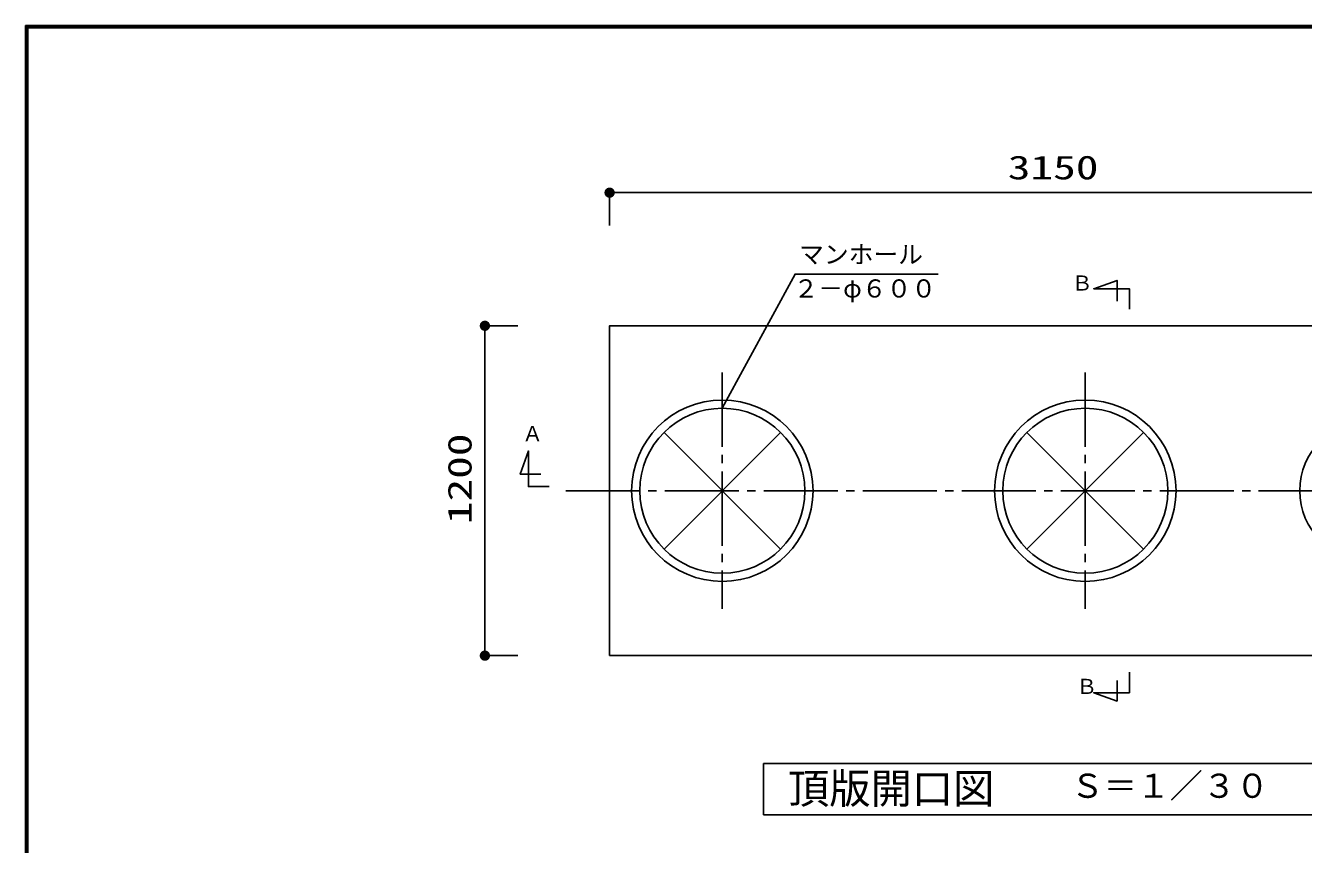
# Model space of a CAD drawing. Units: millimetres, scale not verified. Extents: x -9124 to 8194, y -6791 to 5298.
# Drawn here: x -7993 to -3345, y 2307 to 5286 of the extents above; entities that cross this region are included whole.
import ezdxf
from ezdxf.enums import TextEntityAlignment as Align

# ---------------------------------------------------------------- set-up
doc = ezdxf.new("R2010")
doc.units = ezdxf.units.MM
doc.header["$LTSCALE"] = 30
doc.linetypes.add('CHAIN2', pattern=[12, 9, -1, 1, -1])
for name, color, linetype, lineweight in [('0-2_SEISAKU', 3, 'Continuous', 25), ('0-4_W-PIPE', 2, 'Continuous', 25), ('0-6_SUNPO', 7, 'Continuous', 25), ('0-7_07', 7, 'Continuous', 25)]:
    doc.layers.add(name, color=color, linetype=linetype, lineweight=lineweight)
doc.styles.add('MS Gothic', font='')
doc.styles.add('ＭＳ ゴシック', font='')
doc.styles.get('MS Gothic').set_extended_font_data('MS Gothic')
doc.styles.get('ＭＳ ゴシック').set_extended_font_data('MS Gothic')

msp = doc.modelspace()

# ---------------------------------------------------------------- linework, layer by layer
at = {"layer": '0-2_SEISAKU', "color": 4}
msp.add_lwpolyline([(-5458.57, 3893.87), (-5193.69, 4381.89), (-4673.3, 4381.89)], dxfattribs=at)
at = {"layer": '0-2_SEISAKU'}
for points in [[(-3977.85, 4253.87), (-3977.85, 4328.87), (-4107.85, 4328.87), (-4022.85, 4358.87), (-4022.85, 4283.87)], [(-6088.57, 3608.87), (-6163.57, 3608.87), (-6163.57, 3738.87), (-6193.57, 3653.87), (-6118.57, 3653.87)], [(-3977.85, 2933.87), (-3977.85, 2858.87), (-4107.85, 2858.87), (-4022.85, 2828.87), (-4022.85, 2903.87)]]:
    msp.add_lwpolyline(points, dxfattribs=at)
msp.add_lwpolyline([(-3278.9, 2414.87), (-3278.9, 2601.18), (-5308.23, 2601.18), (-5308.23, 2414.87)], close=True, dxfattribs=at)
at = {"layer": '0-4_W-PIPE', "linetype": 'CHAIN2'}
for p, q in [((-5458.57, 4023.87), (-5458.57, 3163.87)), ((-4138.57, 4023.87), (-4138.57, 3163.87)), ((-6027.98, 3593.87), (-2632.05, 3593.87))]:
    msp.add_line(p, q, dxfattribs=at)
at = {"layer": '0-4_W-PIPE'}
for p, q in [((-5670.7, 3806), (-5246.44, 3381.74)), ((-5670.7, 3381.74), (-5246.44, 3806)), ((-4350.7, 3806), (-3926.44, 3381.74)), ((-4350.7, 3381.74), (-3926.44, 3806)), ((-5868.57, 2993.87), (-2718.57, 2993.87))]:
    msp.add_line(p, q, dxfattribs=at)
msp.add_lwpolyline([(-5868.57, 2993.87), (-5868.57, 4193.87), (-2718.57, 4193.87)], dxfattribs=at)
for centre, radius in [((-5458.57, 3593.87), 330), ((-4138.57, 3593.87), 330), ((-5458.57, 3593.87), 300), ((-4138.57, 3593.87), 300), ((-3103.57, 3593.87), 255)]:
    msp.add_circle(centre, radius, dxfattribs=at)
at = {"layer": '0-6_SUNPO', "color": 4}
for p, q in [((-5868.57, 4558.19), (-5868.57, 4678.19)), ((-5868.57, 4678.19), (-2718.57, 4678.19)), ((-6202.07, 4193.87), (-6322.07, 4193.87)), ((-6322.07, 4193.87), (-6322.07, 2993.87)), ((-6202.07, 2993.87), (-6322.07, 2993.87))]:
    msp.add_line(p, q, dxfattribs=at)
at = {"layer": '0-6_SUNPO'}
for points in [[(-5875.74, 4695.51), (-5868.57, 4678.19), (-5878.98, 4693.78)], [(-5872.23, 4696.58), (-5868.57, 4678.19), (-5875.74, 4695.51)], [(-5868.57, 4696.94), (-5868.57, 4678.19), (-5872.23, 4696.58)], [(-5864.91, 4696.58), (-5868.57, 4678.19), (-5868.57, 4696.94)], [(-5861.39, 4695.51), (-5868.57, 4678.19), (-5864.91, 4696.58)], [(-5858.15, 4693.78), (-5868.57, 4678.19), (-5861.39, 4695.51)], [(-5886.96, 4681.84), (-5868.57, 4678.19), (-5887.32, 4678.19)], [(-5887.32, 4678.19), (-5868.57, 4678.19), (-5886.96, 4674.53)], [(-5885.89, 4685.36), (-5868.57, 4678.19), (-5886.96, 4681.84)], [(-5886.96, 4674.53), (-5868.57, 4678.19), (-5885.89, 4671.01)], [(-5884.16, 4688.6), (-5868.57, 4678.19), (-5885.89, 4685.36)], [(-5885.89, 4671.01), (-5868.57, 4678.19), (-5884.16, 4667.77)], [(-5881.83, 4691.44), (-5868.57, 4678.19), (-5884.16, 4688.6)], [(-5884.16, 4667.77), (-5868.57, 4678.19), (-5881.83, 4664.93)], [(-5878.98, 4693.78), (-5868.57, 4678.19), (-5881.83, 4691.44)], [(-5881.83, 4664.93), (-5868.57, 4678.19), (-5878.98, 4662.6)], [(-5878.98, 4662.6), (-5868.57, 4678.19), (-5875.74, 4660.86)], [(-5875.74, 4660.86), (-5868.57, 4678.19), (-5872.23, 4659.8)], [(-5872.23, 4659.8), (-5868.57, 4678.19), (-5868.57, 4659.44)], [(-5855.31, 4691.44), (-5868.57, 4678.19), (-5858.15, 4693.78)], [(-5852.98, 4688.6), (-5868.57, 4678.19), (-5855.31, 4691.44)], [(-5851.25, 4685.36), (-5868.57, 4678.19), (-5852.98, 4688.6)], [(-5850.18, 4681.84), (-5868.57, 4678.19), (-5851.25, 4685.36)], [(-5849.82, 4678.19), (-5868.57, 4678.19), (-5850.18, 4681.84)], [(-5868.57, 4659.44), (-5868.57, 4678.19), (-5864.91, 4659.8)], [(-5864.91, 4659.8), (-5868.57, 4678.19), (-5861.39, 4660.86)], [(-5861.39, 4660.86), (-5868.57, 4678.19), (-5858.15, 4662.6)], [(-5858.15, 4662.6), (-5868.57, 4678.19), (-5855.31, 4664.93)], [(-5855.31, 4664.93), (-5868.57, 4678.19), (-5852.98, 4667.77)], [(-5852.98, 4667.77), (-5868.57, 4678.19), (-5851.25, 4671.01)], [(-5851.25, 4671.01), (-5868.57, 4678.19), (-5850.18, 4674.53)], [(-5850.18, 4674.53), (-5868.57, 4678.19), (-5849.82, 4678.19)], [(-6340.46, 4197.53), (-6322.07, 4193.87), (-6340.82, 4193.87)], [(-6340.82, 4193.87), (-6322.07, 4193.87), (-6340.46, 4190.21)], [(-6339.39, 4201.04), (-6322.07, 4193.87), (-6340.46, 4197.53)], [(-6340.46, 4190.21), (-6322.07, 4193.87), (-6339.39, 4186.69)], [(-6337.66, 4204.29), (-6322.07, 4193.87), (-6339.39, 4201.04)], [(-6339.39, 4186.69), (-6322.07, 4193.87), (-6337.66, 4183.45)], [(-6335.33, 4207.13), (-6322.07, 4193.87), (-6337.66, 4204.29)], [(-6337.66, 4183.45), (-6322.07, 4193.87), (-6335.33, 4180.61)], [(-6332.49, 4209.46), (-6322.07, 4193.87), (-6335.33, 4207.13)], [(-6335.33, 4180.61), (-6322.07, 4193.87), (-6332.49, 4178.28)], [(-6329.24, 4211.19), (-6322.07, 4193.87), (-6332.49, 4209.46)], [(-6332.49, 4178.28), (-6322.07, 4193.87), (-6329.24, 4176.55)], [(-6325.73, 4212.26), (-6322.07, 4193.87), (-6329.24, 4211.19)], [(-6329.24, 4176.55), (-6322.07, 4193.87), (-6325.73, 4175.48)], [(-6322.07, 4212.62), (-6322.07, 4193.87), (-6325.73, 4212.26)], [(-6325.73, 4175.48), (-6322.07, 4193.87), (-6322.07, 4175.12)], [(-6318.41, 4212.26), (-6322.07, 4193.87), (-6322.07, 4212.62)], [(-6314.89, 4211.19), (-6322.07, 4193.87), (-6318.41, 4212.26)], [(-6311.65, 4209.46), (-6322.07, 4193.87), (-6314.89, 4211.19)], [(-6308.81, 4207.13), (-6322.07, 4193.87), (-6311.65, 4209.46)], [(-6306.48, 4204.29), (-6322.07, 4193.87), (-6308.81, 4207.13)], [(-6304.75, 4201.04), (-6322.07, 4193.87), (-6306.48, 4204.29)], [(-6303.68, 4197.53), (-6322.07, 4193.87), (-6304.75, 4201.04)], [(-6303.32, 4193.87), (-6322.07, 4193.87), (-6303.68, 4197.53)], [(-6322.07, 4175.12), (-6322.07, 4193.87), (-6318.41, 4175.48)], [(-6318.41, 4175.48), (-6322.07, 4193.87), (-6314.89, 4176.55)], [(-6314.89, 4176.55), (-6322.07, 4193.87), (-6311.65, 4178.28)], [(-6311.65, 4178.28), (-6322.07, 4193.87), (-6308.81, 4180.61)], [(-6308.81, 4180.61), (-6322.07, 4193.87), (-6306.48, 4183.45)], [(-6306.48, 4183.45), (-6322.07, 4193.87), (-6304.75, 4186.69)], [(-6304.75, 4186.69), (-6322.07, 4193.87), (-6303.68, 4190.21)], [(-6303.68, 4190.21), (-6322.07, 4193.87), (-6303.32, 4193.87)], [(-6340.46, 2997.53), (-6322.07, 2993.87), (-6340.82, 2993.87)], [(-6340.82, 2993.87), (-6322.07, 2993.87), (-6340.46, 2990.21)], [(-6339.39, 3001.04), (-6322.07, 2993.87), (-6340.46, 2997.53)], [(-6340.46, 2990.21), (-6322.07, 2993.87), (-6339.39, 2986.69)], [(-6337.66, 3004.29), (-6322.07, 2993.87), (-6339.39, 3001.04)], [(-6339.39, 2986.69), (-6322.07, 2993.87), (-6337.66, 2983.45)], [(-6335.33, 3007.13), (-6322.07, 2993.87), (-6337.66, 3004.29)], [(-6337.66, 2983.45), (-6322.07, 2993.87), (-6335.33, 2980.61)], [(-6332.49, 3009.46), (-6322.07, 2993.87), (-6335.33, 3007.13)], [(-6335.33, 2980.61), (-6322.07, 2993.87), (-6332.49, 2978.28)], [(-6329.24, 3011.19), (-6322.07, 2993.87), (-6332.49, 3009.46)], [(-6332.49, 2978.28), (-6322.07, 2993.87), (-6329.24, 2976.55)], [(-6325.73, 3012.26), (-6322.07, 2993.87), (-6329.24, 3011.19)], [(-6329.24, 2976.55), (-6322.07, 2993.87), (-6325.73, 2975.48)], [(-6322.07, 3012.62), (-6322.07, 2993.87), (-6325.73, 3012.26)], [(-6325.73, 2975.48), (-6322.07, 2993.87), (-6322.07, 2975.12)], [(-6318.41, 3012.26), (-6322.07, 2993.87), (-6322.07, 3012.62)], [(-6314.89, 3011.19), (-6322.07, 2993.87), (-6318.41, 3012.26)], [(-6311.65, 3009.46), (-6322.07, 2993.87), (-6314.89, 3011.19)], [(-6308.81, 3007.13), (-6322.07, 2993.87), (-6311.65, 3009.46)], [(-6306.48, 3004.29), (-6322.07, 2993.87), (-6308.81, 3007.13)], [(-6304.75, 3001.04), (-6322.07, 2993.87), (-6306.48, 3004.29)], [(-6303.68, 2997.53), (-6322.07, 2993.87), (-6304.75, 3001.04)], [(-6303.32, 2993.87), (-6322.07, 2993.87), (-6303.68, 2997.53)], [(-6322.07, 2975.12), (-6322.07, 2993.87), (-6318.41, 2975.48)], [(-6318.41, 2975.48), (-6322.07, 2993.87), (-6314.89, 2976.55)], [(-6314.89, 2976.55), (-6322.07, 2993.87), (-6311.65, 2978.28)], [(-6311.65, 2978.28), (-6322.07, 2993.87), (-6308.81, 2980.61)], [(-6308.81, 2980.61), (-6322.07, 2993.87), (-6306.48, 2983.45)], [(-6306.48, 2983.45), (-6322.07, 2993.87), (-6304.75, 2986.69)], [(-6304.75, 2986.69), (-6322.07, 2993.87), (-6303.68, 2990.21)], [(-6303.68, 2990.21), (-6322.07, 2993.87), (-6303.32, 2993.87)]]:
    msp.add_solid(points, dxfattribs=at)
at = {"layer": '0-7_07'}
for p, q in [((-7992.67, 5286.14), (8194.13, 5286.14)), ((-7992.67, 5286.14), (-7992.67, -6298.67)), ((-7992.07, 5285.54), (8193.53, 5285.54)), ((-7992.07, 5285.54), (-7992.07, -6298.07)), ((-7991.47, 5284.94), (8192.93, 5284.94)), ((-7991.47, 5284.94), (-7991.47, -6297.47)), ((-7990.87, 5284.34), (8192.33, 5284.34)), ((-7990.87, 5284.34), (-7990.87, -6296.87)), ((-7990.27, 5283.74), (8191.73, 5283.74)), ((-7990.27, 5283.74), (-7990.27, -6296.27)), ((-7989.67, 5283.14), (8191.13, 5283.14)), ((-7989.67, 5283.14), (-7989.67, -6295.67)), ((-7989.07, 5282.54), (8190.53, 5282.54)), ((-7989.07, 5282.54), (-7989.07, -6295.07)), ((-7988.47, 5281.94), (8189.93, 5281.94)), ((-7988.47, 5281.94), (-7988.47, -6294.47)), ((-7987.87, 5281.34), (8189.33, 5281.34)), ((-7987.87, 5281.34), (-7987.87, -6293.87)), ((-7987.27, 5280.74), (8188.73, 5280.74)), ((-7987.27, 5280.74), (-7987.27, -6293.27)), ((-7986.67, 5280.14), (8188.13, 5280.14)), ((-7986.67, 5280.14), (-7986.67, -6292.67)), ((-7986.07, 5279.54), (8187.53, 5279.54)), ((-7986.07, 5279.54), (-7986.07, -6292.07)), ((-7985.47, 5278.94), (8186.93, 5278.94)), ((-7985.47, 5278.94), (-7985.47, -6291.47)), ((-7984.87, 5278.34), (8186.33, 5278.34)), ((-7984.87, 5278.34), (-7984.87, -6290.87)), ((-7984.27, 5277.74), (8185.73, 5277.74)), ((-7984.27, 5277.74), (-7984.27, -6290.27))]:
    msp.add_line(p, q, dxfattribs=at)

# ---------------------------------------------------------------- texts
at = {"layer": '0-2_SEISAKU', "color": 4, "style": 'MS Gothic'}
for s, height, p in [('マンホール', 65.98, (-5179.04, 4400.95)), ('Ｂ', 54.99, (-4187.4, 4305.41)), ('２－φ６００', 65.98, (-5199.36, 4276.98)), ('Ａ', 54.99, (-6186.32, 3757.54)), ('Ｂ', 54.99, (-4170.53, 2837.96)), ('頂版開口図', 110, (-5219.44, 2422.71)), ('Ｓ＝１／３０', 87.98, (-4191.15, 2450.24))]:
    msp.add_text(s, height=height, dxfattribs=at).set_placement(p, align=Align.BOTTOM_LEFT)
at = {"layer": '0-6_SUNPO', "color": 3, "style": 'ＭＳ ゴシック', "width": 1.4}
msp.add_text('3150', height=86.59, dxfattribs=at).set_placement((-4420.43, 4700.69), align=Align.BOTTOM_LEFT)
msp.add_text('1200', height=86.59, rotation=90, dxfattribs=at).set_placement((-6344.57, 3472.16), align=Align.BOTTOM_LEFT)

doc.saveas('drawing.dxf')
